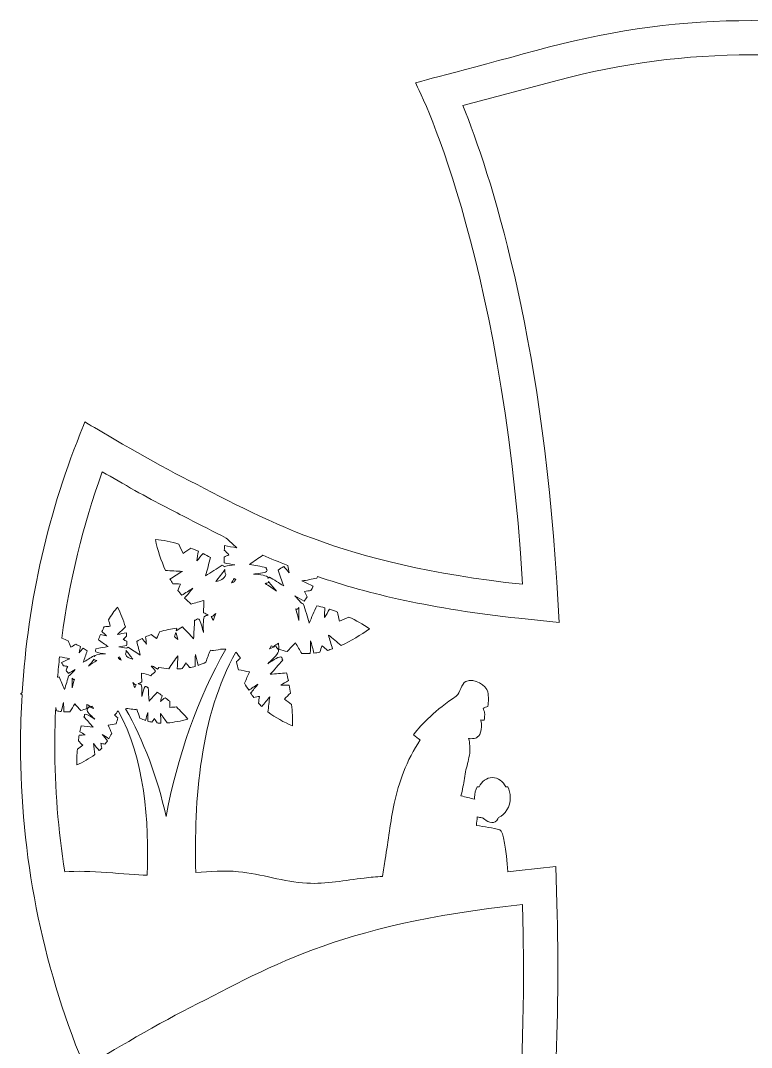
# Model space of a CAD drawing. Header units: millimetres. Extents: x -932 to 251, y -729 to -29.
# Drawn here: x -932.3 to -825.6, y -579.1 to -429.1 of the extents above; entities that cross this region are included whole.
import ezdxf

# ---------------------------------------------------------------- set-up
doc = ezdxf.new("R2010")
doc.units = ezdxf.units.MM
doc.header["$MEASUREMENT"] = 0
doc.layers.add('Layer 10', color=7, linetype='Continuous')

msp = doc.modelspace()

# ---------------------------------------------------------------- linework, layer by layer
at = {"layer": 'Layer 10', "lineweight": 0}
for points, knots in [([(-728.06, -488.3), (-728.06, -488.3), (-728.28, -487.75), (-728.28, -487.75), (-728.28, -487.75), (-728.79, -488.06), (-728.79, -488.06), (-728.88, -488.11), (-737.46, -493.25), (-742.42, -495.77), (-754.34, -501.84), (-765.17, -508.56), (-792.17, -511.47), (-789.2, -462.43), (-776.53, -438.22), (-776.53, -438.22), (-776.53, -438.22), (-785.69, -435.77), (-796.08, -433), (-805.74, -430.42), (-815.66, -429.13), (-825.58, -429.13), (-835.49, -429.13), (-845.4, -430.42), (-855.06, -432.99), (-865.47, -435.77), (-874.63, -438.22), (-874.63, -438.22), (-874.63, -438.22), (-861.96, -462.43), (-858.99, -511.47), (-885.99, -508.56), (-896.82, -501.84), (-908.75, -495.77), (-913.71, -493.25), (-922.28, -488.11), (-922.37, -488.06), (-922.37, -488.06), (-922.88, -487.75), (-922.88, -487.75), (-922.88, -487.75), (-923.1, -488.3), (-923.1, -488.3), (-928.23, -500.75), (-931.22, -513.84), (-932.05, -527.29), (-932.13, -527.34), (-932.21, -527.39), (-932.29, -527.45), (-932.21, -527.5), (-932.14, -527.55), (-932.06, -527.6), (-932.21, -530.04), (-932.29, -532.49), (-932.29, -534.96), (-932.29, -551.07), (-929.21, -566.73), (-923.14, -581.51), (-923.14, -581.51), (-922.92, -582.07), (-922.92, -582.07), (-922.92, -582.07), (-922.41, -581.75), (-922.41, -581.75), (-922.32, -581.7), (-914.15, -576.69), (-908.63, -573.88), (-896.59, -567.77), (-886.29, -561.09), (-858.99, -558.25), (-856.27, -650.45), (-894.15, -729.13), (-894.15, -729.13), (-894.15, -729.13), (-825.62, -729.13), (-825.62, -729.13), (-825.62, -729.13), (-825.55, -729.13), (-825.55, -729.13), (-825.55, -729.13), (-757.01, -729.13), (-757.01, -729.13), (-757.01, -729.13), (-794.9, -650.45), (-792.17, -558.25), (-764.88, -561.09), (-754.57, -567.77), (-742.53, -573.88), (-737.01, -576.69), (-728.84, -581.7), (-728.76, -581.75), (-728.76, -581.75), (-728.25, -582.07), (-728.25, -582.07), (-728.25, -582.07), (-728.02, -581.51), (-728.02, -581.51), (-721.95, -566.73), (-718.87, -551.07), (-718.87, -534.96), (-718.87, -518.81), (-721.96, -503.11), (-728.06, -488.3)], [0, 0, 0, 0, 1, 1, 1, 2, 2, 2, 3, 3, 3, 4, 4, 4, 5, 5, 5, 6, 6, 6, 7, 7, 7, 8, 8, 8, 9, 9, 9, 10, 10, 10, 11, 11, 11, 12, 12, 12, 13, 13, 13, 14, 14, 14, 15, 15, 15, 16, 16, 16, 17, 17, 17, 18, 18, 18, 19, 19, 19, 20, 20, 20, 21, 21, 21, 22, 22, 22, 23, 23, 23, 24, 24, 24, 25, 25, 25, 26, 26, 26, 27, 27, 27, 28, 28, 28, 29, 29, 29, 30, 30, 30, 31, 31, 31, 32, 32, 32, 33, 33, 33, 34, 34, 34, 34]), ([(-733.48, -555.71), (-734.63, -555.95), (-735.79, -556.13), (-736.93, -556.15), (-740.61, -556.2), (-744.12, -554.47), (-747.8, -554.38), (-750.39, -554.31), (-752.93, -555.07), (-755.48, -555.5), (-757.6, -555.87), (-759.74, -556.01), (-761.89, -555.95), (-761.88, -555.69), (-761.82, -554.89), (-761.58, -553.96), (-761.43, -553.38), (-760.94, -552.4), (-760.5, -551.53), (-760.01, -550.54), (-759.7, -549.92), (-759.68, -549.62), (-759.63, -549.06), (-760.1, -548.83), (-760.4, -548.77), (-760.62, -548.45), (-760.6, -546.66), (-760.46, -544.8), (-760.34, -545.15), (-760.16, -545.55), (-759.89, -545.96), (-759.21, -547), (-759.35, -547.8), (-759.35, -547.84), (-759.35, -547.84), (-759.01, -547.91), (-759.01, -547.91), (-758.72, -546.74), (-759.21, -545.93), (-759.23, -545.9), (-759.72, -545.11), (-760.09, -543.1), (-759.87, -541.61), (-759.6, -539.74), (-760.2, -538.22), (-761.52, -537.44), (-762.91, -536.62), (-763.47, -535.48), (-763.47, -535.48), (-763.47, -535.48), (-763.47, -535.48), (-763.47, -535.48), (-763.48, -535.45), (-763.74, -534.6), (-764.66, -533.59), (-765.44, -532.74), (-765.62, -532.02), (-765.65, -531.9), (-765.64, -531.77), (-765.64, -531.25), (-765.98, -530.49), (-766.26, -529.88), (-766.85, -529.61), (-767.25, -529.7), (-767.53, -529.76), (-767.7, -529.99), (-767.69, -530.28), (-767.68, -530.69), (-767.75, -530.82), (-767.9, -531.1), (-767.9, -531.1), (-767.9, -531.11), (-767.91, -531.12), (-767.96, -531.01), (-768, -530.89), (-768.05, -530.77), (-768.42, -529.83), (-768.11, -528.54), (-767.84, -527.4), (-767.68, -526.71), (-767.52, -526.05), (-767.51, -525.51), (-767.49, -525.35), (-767.49, -525.23), (-767.49, -525.14), (-767.49, -525.14), (-767.49, -525.07), (-767.49, -525.07), (-767.49, -525.07), (-767.5, -524.83), (-767.5, -524.83), (-767.5, -524.83), (-767.52, -524.83), (-767.52, -524.83), (-767.67, -524.21), (-768.29, -523.82), (-768.93, -523.96), (-768.93, -523.96), (-769.17, -524.03), (-769.17, -524.03), (-769.17, -524.03), (-769.4, -523.98), (-769.4, -523.98), (-769.48, -523.91), (-769.59, -523.77), (-769.67, -523.46), (-769.67, -523.46), (-769.64, -523.42), (-769.64, -523.42), (-769.64, -523.42), (-769.62, -523.12), (-769.62, -523.12), (-769.62, -523.12), (-769.67, -522.99), (-769.67, -522.99), (-769.65, -522.91), (-769.63, -522.83), (-769.63, -522.75), (-769.63, -522.75), (-769.34, -522.64), (-769.34, -522.64), (-769.34, -522.64), (-769.43, -522.38), (-769.43, -522.38), (-769.36, -522.26), (-769.36, -522.16), (-769.38, -522.1), (-769.4, -522.04), (-769.44, -521.97), (-769.53, -521.92), (-769.49, -521.76), (-769.48, -521.59), (-769.52, -521.44), (-769.62, -521.08), (-769.95, -520.82), (-770.28, -520.69), (-770.64, -520.56), (-771.01, -520.5), (-771.37, -520.68), (-771.64, -520.82), (-771.86, -521.11), (-771.91, -521.41), (-771.94, -521.59), (-771.91, -521.79), (-771.82, -521.94), (-771.81, -521.95), (-771.81, -521.95), (-771.81, -521.96), (-771.88, -522.02), (-771.91, -522.1), (-771.92, -522.16), (-771.94, -522.26), (-771.93, -522.36), (-771.89, -522.45), (-771.89, -522.45), (-771.92, -522.48), (-771.92, -522.48), (-771.92, -522.48), (-771.78, -522.85), (-771.78, -522.85), (-771.78, -522.85), (-771.72, -522.88), (-771.72, -522.88), (-771.7, -522.89), (-771.61, -522.92), (-771.47, -522.95), (-771.45, -523.02), (-771.43, -523.1), (-771.41, -523.18), (-771.37, -523.32), (-771.34, -523.45), (-771.31, -523.56), (-771.3, -523.62), (-771.29, -523.67), (-771.27, -523.72), (-771.27, -523.72), (-771.27, -523.84), (-771.27, -523.84), (-771.29, -523.96), (-771.33, -524.06), (-771.39, -524.15), (-771.39, -524.15), (-771.39, -524.15), (-771.39, -524.15), (-771.39, -524.15), (-771.43, -524.12), (-771.43, -524.12), (-771.43, -524.12), (-771.65, -524.26), (-771.65, -524.26), (-771.86, -524.39), (-772.05, -524.58), (-772.22, -524.83), (-772.41, -524.95), (-772.56, -525.11), (-772.67, -525.32), (-772.67, -525.32), (-772.68, -525.34), (-772.68, -525.34), (-773.12, -526.03), (-774.02, -526.78), (-774.02, -526.78), (-774.02, -526.78), (-774.02, -526.78), (-774.02, -526.78), (-774.02, -526.78), (-774.97, -527.36), (-774.97, -527.36), (-775.13, -527.31), (-775.44, -527.27), (-775.89, -527.46), (-775.89, -527.46), (-776, -527.44), (-776, -527.44), (-775.99, -527.25), (-776.06, -527.06), (-776.21, -526.92), (-776.34, -526.8), (-776.51, -526.74), (-776.68, -526.74), (-776.86, -526.75), (-777.03, -526.83), (-777.15, -526.96), (-777.19, -527.01), (-777.29, -527.12), (-777.42, -527.31), (-777.77, -527.03), (-777.89, -526.99), (-778, -527.11), (-778.04, -527.15), (-778.06, -527.19), (-778.05, -527.24), (-778.09, -527.23), (-778.11, -527.22), (-778.14, -527.2), (-778.55, -526.97), (-778.73, -526.86), (-778.84, -526.97), (-778.97, -526.92), (-779.04, -526.94), (-779.1, -527.03), (-779.14, -527.09), (-779.15, -527.14), (-779.12, -527.2), (-779.12, -527.21), (-779.13, -527.22), (-779.13, -527.23), (-779.14, -527.24), (-779.15, -527.25), (-779.15, -527.27), (-779.15, -527.27), (-779.05, -527.68), (-779.05, -527.68), (-778.97, -527.77), (-778.87, -527.86), (-778.75, -527.96), (-779.11, -528.22), (-779.51, -528.48), (-779.95, -528.71), (-780.87, -529.19), (-781.93, -529.56), (-783.09, -529.82), (-783.22, -529.59), (-783.35, -529.41), (-783.43, -529.32), (-783.17, -528.67), (-783.35, -528.21), (-783.36, -528.19), (-783.36, -528.19), (-783.4, -528.09), (-783.4, -528.09), (-783.4, -528.09), (-783.5, -528.08), (-783.5, -528.08), (-784.02, -528.02), (-784.48, -528.16), (-784.66, -528.22), (-785.08, -528.04), (-786.46, -527.46), (-787, -527.76), (-787.45, -528.02), (-787.79, -527.97), (-787.79, -527.97), (-789.14, -527.76), (-789.64, -527.82), (-789.83, -527.9), (-790.41, -527.84), (-790.83, -527.94), (-791.08, -528.2), (-791.24, -528.37), (-791.29, -528.56), (-791.3, -528.7), (-791.44, -528.71), (-791.63, -528.76), (-791.75, -528.87), (-791.84, -528.95), (-791.89, -529.06), (-791.89, -529.18), (-791.89, -529.28), (-791.86, -529.38), (-791.8, -529.46), (-791.85, -529.5), (-791.9, -529.53), (-791.94, -529.58), (-792.09, -529.74), (-792.08, -529.94), (-792.07, -529.98), (-792.02, -530.63), (-790.79, -530.72), (-790.35, -530.72), (-790.25, -530.89), (-789.99, -531.2), (-789.52, -531.22), (-789.52, -531.22), (-789.47, -531.23), (-789.47, -531.23), (-789.11, -531.25), (-789.11, -531.25), (-788.79, -531.62), (-788.79, -531.62), (-788.64, -531.78), (-788.64, -531.78), (-788.28, -532.2), (-787.9, -532.25), (-787.64, -532.18), (-787.61, -532.45), (-787.61, -533.03), (-787.86, -534.01), (-788.28, -535.55), (-788.15, -536.87), (-788.15, -536.93), (-787.78, -540.54), (-785.06, -541.2), (-783.91, -541.31), (-783.21, -541.39), (-782.74, -541.09), (-782.55, -540.93), (-782.12, -541.12), (-781.7, -541.09), (-781.47, -541.05), (-781.14, -541.84), (-780.13, -542.48), (-779.82, -542.66), (-779.8, -542.96), (-779.71, -543.85), (-779.22, -544.36), (-778.76, -544.83), (-778.91, -545.42), (-778.92, -545.45), (-778.94, -545.56), (-779.51, -548.2), (-779.08, -549.33), (-778.72, -550.28), (-779.18, -552.36), (-779.26, -552.74), (-779.35, -552.8), (-779.43, -552.88), (-779.5, -552.95), (-780.28, -552.98), (-781.06, -553.04), (-781.84, -553.1), (-784.72, -553.3), (-787.62, -553.47), (-790.5, -553.4), (-790.88, -553.35), (-791.27, -553.31), (-791.65, -553.27), (-791.65, -553.27), (-797.01, -552.71), (-797.01, -552.71), (-797.01, -552.71), (-797.17, -558.1), (-797.17, -558.1), (-797.59, -572.27), (-797.07, -586.9), (-795.64, -601.81), (-795.64, -601.81), (-798.55, -601.81), (-798.55, -601.81), (-798.55, -601.81), (-798.55, -597.44), (-798.55, -597.44), (-798.55, -597.44), (-802.27, -597.44), (-802.27, -597.44), (-802.27, -597.44), (-802.27, -601.81), (-802.27, -601.81), (-802.27, -601.81), (-805.43, -601.81), (-805.43, -601.81), (-805.43, -601.81), (-805.43, -597.44), (-805.43, -597.44), (-805.43, -597.44), (-809.15, -597.44), (-809.15, -597.44), (-809.15, -597.44), (-809.15, -601.81), (-809.15, -601.81), (-809.15, -601.81), (-812.31, -601.81), (-812.31, -601.81), (-812.31, -601.81), (-812.31, -597.44), (-812.31, -597.44), (-812.31, -597.44), (-816.03, -597.44), (-816.03, -597.44), (-816.03, -597.44), (-816.03, -609.64), (-816.03, -609.64), (-816.03, -609.64), (-818.54, -609.64), (-818.54, -609.64), (-819.57, -600.66), (-825.63, -593.75), (-832.96, -593.75), (-840.28, -593.75), (-846.34, -600.66), (-847.37, -609.64), (-847.37, -609.64), (-849.61, -609.64), (-849.61, -609.64), (-849.61, -609.64), (-849.61, -605.74), (-849.61, -605.74), (-849.61, -605.74), (-853.55, -605.74), (-853.55, -605.74), (-853.55, -605.74), (-853.55, -610.38), (-853.55, -610.38), (-853.55, -610.38), (-856.44, -610.38), (-856.44, -610.38), (-854.32, -592.5), (-853.49, -574.97), (-853.99, -558.1), (-853.99, -558.1), (-854.15, -552.71), (-854.15, -552.71), (-854.15, -552.71), (-859.51, -553.27), (-859.51, -553.27), (-860.06, -553.33), (-860.6, -553.39), (-861.14, -553.45), (-861.41, -550.3), (-861.81, -547.48), (-862.3, -547.34), (-863.32, -547.04), (-864.62, -546.91), (-865.73, -546.7), (-865.69, -546.28), (-865.66, -545.87), (-865.62, -545.45), (-865.37, -545.5), (-865.15, -545.54), (-864.96, -545.58), (-864.81, -545.6), (-864.67, -545.68), (-864.54, -545.79), (-864.25, -546.04), (-863.87, -546.21), (-863.5, -546.26), (-863.14, -546.31), (-862.79, -546.11), (-862.61, -545.75), (-862.57, -545.68), (-862.54, -545.61), (-862.5, -545.55), (-861.5, -545.11), (-860.79, -543.97), (-860.79, -542.62), (-860.79, -542.05), (-860.92, -541.51), (-861.15, -541.04), (-861.15, -541.04), (-861.45, -541.04), (-861.45, -541.04), (-861.84, -540.25), (-862.56, -539.71), (-863.4, -539.71), (-864.23, -539.71), (-864.95, -540.25), (-865.34, -541.04), (-865.34, -541.04), (-865.64, -541.04), (-865.64, -541.04), (-865.87, -541.51), (-866.01, -542.05), (-866.01, -542.62), (-866.01, -542.71), (-866, -542.79), (-865.99, -542.87), (-866.66, -542.71), (-867.31, -542.54), (-867.99, -542.38), (-867.88, -541.95), (-867.79, -541.51), (-867.7, -541.08), (-867.53, -540.25), (-867.46, -539.4), (-867.26, -538.58), (-867.06, -537.76), (-866.82, -536.97), (-866.72, -536.13), (-866.64, -535.42), (-866.69, -534.68), (-866.87, -533.99), (-866.71, -534.03), (-866.46, -534.04), (-866.04, -533.98), (-865.67, -533.93), (-865.05, -533.63), (-864.99, -532.25), (-864.95, -531.55), (-865.15, -531.46), (-865.07, -531.29), (-864.94, -531.34), (-864.75, -531.29), (-864.62, -531.34), (-864.57, -530.94), (-864.46, -530.66), (-864.54, -530.18), (-864.51, -530.15), (-864.76, -529.66), (-864.73, -529.63), (-864.57, -529.46), (-864.25, -529.4), (-864.05, -529.31), (-863.99, -528.57), (-863.91, -527.92), (-864.08, -527.2), (-864.3, -526.21), (-866.01, -525.12), (-867.26, -525.66), (-867.98, -525.97), (-868.02, -527.34), (-868.69, -527.8), (-871.68, -529.87), (-873.65, -531.76), (-874.91, -533.44), (-874.6, -533.72), (-874.27, -533.97), (-873.95, -534.21), (-874.92, -535.66), (-875.73, -537.24), (-876.37, -538.92), (-876.95, -540.38), (-877.38, -541.93), (-877.72, -543.49), (-878.3, -546.17), (-878.62, -548.92), (-879.04, -551.64), (-879.17, -552.48), (-879.32, -553.31), (-879.47, -554.13), (-880.35, -554.19), (-881.22, -554.27), (-882.1, -554.38), (-884.89, -554.72), (-887.68, -555.28), (-890.48, -555.13), (-893.86, -554.96), (-897.12, -553.77), (-900.49, -553.45), (-902.56, -553.26), (-904.63, -553.4), (-906.7, -553.59), (-907, -543.08), (-906.07, -530.54), (-900.86, -521.4), (-900.63, -521.51), (-900.39, -522.12), (-900.16, -522.24), (-900.36, -522.42), (-900.57, -522.6), (-900.78, -522.77), (-900.7, -523.18), (-900.59, -523.58), (-900.45, -523.97), (-899.93, -524.06), (-899.4, -524.16), (-898.88, -524.28), (-899.12, -524.82), (-899.34, -525.37), (-899.57, -525.93), (-899.38, -526.27), (-899.19, -526.62), (-898.97, -526.95), (-898.53, -526.65), (-898.08, -526.36), (-897.63, -526.07), (-897.99, -526.5), (-898.35, -526.93), (-898.7, -527.37), (-898.54, -527.6), (-898.38, -527.81), (-898.22, -528.03), (-897.95, -527.96), (-897.68, -527.9), (-897.41, -527.84), (-897.46, -528.17), (-897.51, -528.5), (-897.56, -528.83), (-897.4, -529), (-897.24, -529.16), (-897.07, -529.33), (-896.69, -528.84), (-896.29, -528.37), (-895.89, -527.89), (-896, -528.63), (-896.09, -529.37), (-896.18, -530.12), (-895.07, -530.96), (-893.85, -531.6), (-892.58, -532.16), (-892.53, -531.11), (-892.61, -530.07), (-892.71, -529.03), (-893.06, -528.77), (-893.41, -528.51), (-893.76, -528.25), (-893.48, -527.96), (-893.19, -527.66), (-892.9, -527.37), (-892.95, -526.99), (-893, -526.61), (-893.06, -526.23), (-893.46, -526.22), (-893.87, -526.2), (-894.27, -526.19), (-893.91, -525.97), (-893.55, -525.75), (-893.19, -525.54), (-893.27, -525.16), (-893.35, -524.78), (-893.45, -524.41), (-894.24, -524.48), (-895.04, -524.55), (-895.83, -524.62), (-895.22, -523.94), (-894.64, -523.26), (-894.02, -522.56), (-894.25, -522.46), (-893.94, -522.1), (-894.31, -522.07), (-894.68, -522.04), (-895.8, -522.82), (-896.21, -523.07), (-895.82, -522.68), (-894.74, -521.79), (-894.64, -521.31), (-894.54, -520.84), (-894.96, -520.88), (-894.97, -520.51), (-895.3, -520.67), (-895.61, -520.78), (-895.93, -520.92), (-895.85, -520.76), (-895.77, -520.61), (-895.68, -520.45), (-895.6, -520.49), (-895.52, -520.54), (-895.43, -520.57), (-895.16, -520.42), (-894.89, -520.25), (-894.62, -520.09), (-894.6, -520.37), (-894.59, -520.65), (-894.57, -520.93), (-894.17, -521.07), (-893.77, -521.2), (-893.36, -521.31), (-892.96, -520.88), (-892.56, -520.44), (-892.16, -520), (-891.85, -520.53), (-891.54, -521.06), (-891.23, -521.59), (-890.81, -521.61), (-890.4, -521.6), (-889.99, -521.57), (-889.97, -520.95), (-889.96, -520.33), (-889.94, -519.71), (-889.78, -520.31), (-889.62, -520.92), (-889.46, -521.52), (-889.17, -521.49), (-888.88, -521.44), (-888.59, -521.39), (-888.49, -521.07), (-888.38, -520.76), (-888.28, -520.44), (-888.02, -520.67), (-887.75, -520.9), (-887.49, -521.13), (-887.24, -521.06), (-886.99, -520.98), (-886.74, -520.9), (-886.94, -520.23), (-887.14, -519.55), (-887.34, -518.88), (-886.72, -519.39), (-886.1, -519.9), (-885.48, -520.41), (-884.01, -519.73), (-882.66, -518.91), (-881.33, -517.96), (-882.29, -517.29), (-883.33, -516.76), (-884.37, -516.25), (-884.83, -516.45), (-885.28, -516.65), (-885.74, -516.86), (-885.83, -516.41), (-885.94, -515.97), (-886.03, -515.52), (-886.41, -515.38), (-886.79, -515.24), (-887.17, -515.11), (-887.42, -515.51), (-887.67, -515.92), (-887.92, -516.33), (-887.9, -515.85), (-887.88, -515.37), (-887.88, -514.9), (-888.26, -514.79), (-888.65, -514.7), (-889.04, -514.61), (-889.41, -515.46), (-889.79, -516.3), (-890.16, -517.14), (-890.41, -516.19), (-890.69, -515.25), (-891.01, -514.32), (-891.07, -514.31), (-891.13, -514.31), (-891.19, -514.3), (-891.53, -513.92), (-891.89, -513.54), (-892.24, -513.16), (-891.79, -513.42), (-891.34, -513.67), (-890.88, -513.93), (-890.72, -513.72), (-890.57, -513.5), (-890.42, -513.28), (-890.55, -513.02), (-890.68, -512.77), (-890.81, -512.51), (-890.5, -512.47), (-890.2, -512.43), (-889.89, -512.39), (-889.78, -512.18), (-889.67, -511.96), (-889.56, -511.75), (-890.11, -511.49), (-890.66, -511.25), (-891.21, -510.98), (-890.48, -510.88), (-889.76, -510.72), (-889.03, -510.58), (-889, -510.5), (-888.97, -510.42), (-888.94, -510.33), (-881.47, -512.89), (-872.22, -515.07), (-859.53, -516.44), (-859.53, -516.44), (-853.64, -517.07), (-853.64, -517.07), (-853.64, -517.07), (-854, -511.17), (-854, -511.17), (-856.22, -474.53), (-863.72, -451.48), (-867.7, -441.54), (-867.7, -441.54), (-853.77, -437.83), (-853.77, -437.83), (-844.58, -435.37), (-835.09, -434.13), (-825.58, -434.13), (-816.06, -434.13), (-806.57, -435.37), (-797.37, -437.83), (-797.37, -437.83), (-783.47, -441.54), (-783.47, -441.54), (-787.44, -451.48), (-794.94, -474.53), (-797.16, -511.17), (-797.16, -511.17), (-797.52, -517.07), (-797.52, -517.07), (-797.52, -517.07), (-791.64, -516.44), (-791.64, -516.44), (-773.3, -514.46), (-762.16, -510.8), (-753.17, -506.74), (-752.93, -507.64), (-752.65, -508.54), (-752.29, -509.42), (-751.52, -509.57), (-750.75, -509.74), (-749.98, -509.85), (-750.56, -510.13), (-751.15, -510.39), (-751.74, -510.66), (-751.62, -510.89), (-751.5, -511.12), (-751.38, -511.35), (-751.05, -511.39), (-750.73, -511.44), (-750.4, -511.48), (-750.54, -511.75), (-750.68, -512.02), (-750.81, -512.3), (-750.66, -512.53), (-750.49, -512.76), (-750.33, -512.99), (-749.84, -512.72), (-749.36, -512.44), (-748.88, -512.16), (-749.25, -512.57), (-749.63, -512.98), (-750, -513.39), (-750.07, -513.39), (-750.13, -513.4), (-750.19, -513.4), (-750.53, -514.39), (-750.83, -515.4), (-751.1, -516.41), (-751.49, -515.51), (-751.89, -514.62), (-752.28, -513.72), (-752.7, -513.81), (-753.12, -513.9), (-753.53, -514.02), (-753.52, -514.53), (-753.5, -515.03), (-753.49, -515.54), (-753.75, -515.11), (-754.01, -514.68), (-754.28, -514.25), (-754.69, -514.38), (-755.09, -514.53), (-755.49, -514.69), (-755.6, -515.16), (-755.7, -515.63), (-755.8, -516.11), (-756.29, -515.89), (-756.78, -515.67), (-757.26, -515.46), (-758.37, -516.01), (-759.48, -516.57), (-760.5, -517.28), (-759.09, -518.3), (-757.64, -519.17), (-756.08, -519.89), (-755.42, -519.35), (-754.76, -518.81), (-754.1, -518.26), (-754.31, -518.98), (-754.53, -519.7), (-754.74, -520.41), (-754.48, -520.5), (-754.21, -520.58), (-753.94, -520.66), (-753.66, -520.42), (-753.38, -520.17), (-753.1, -519.93), (-752.99, -520.26), (-752.88, -520.6), (-752.76, -520.94), (-752.46, -520.99), (-752.15, -521.04), (-751.84, -521.08), (-751.67, -520.43), (-751.5, -519.79), (-751.33, -519.15), (-751.31, -519.81), (-751.29, -520.47), (-751.28, -521.13), (-750.84, -521.16), (-750.4, -521.17), (-749.96, -521.16), (-749.62, -520.59), (-749.29, -520.02), (-748.96, -519.45), (-748.54, -519.92), (-748.11, -520.39), (-747.68, -520.85), (-747.24, -520.74), (-746.82, -520.6), (-746.39, -520.45), (-746.38, -520.15), (-746.36, -519.85), (-746.35, -519.55), (-746.06, -519.72), (-745.77, -519.9), (-745.48, -520.07), (-745.39, -520.03), (-745.3, -519.98), (-745.21, -519.93), (-745.12, -520.1), (-745.03, -520.27), (-744.94, -520.44), (-745.29, -520.29), (-745.61, -520.17), (-745.97, -520), (-745.98, -520.4), (-746.42, -520.35), (-746.32, -520.85), (-746.21, -521.36), (-745.07, -522.31), (-744.65, -522.73), (-745.08, -522.46), (-746.28, -521.63), (-746.67, -521.66), (-747.07, -521.7), (-746.73, -522.08), (-746.98, -522.18), (-746.32, -522.93), (-745.7, -523.65), (-745.05, -524.38), (-745.9, -524.3), (-746.74, -524.23), (-747.59, -524.15), (-747.69, -524.55), (-747.78, -524.95), (-747.86, -525.36), (-747.48, -525.59), (-747.1, -525.82), (-746.72, -526.05), (-747.14, -526.06), (-747.57, -526.08), (-748, -526.1), (-748.07, -526.5), (-748.12, -526.9), (-748.18, -527.31), (-747.87, -527.62), (-747.56, -527.94), (-747.25, -528.25), (-747.63, -528.52), (-748.01, -528.8), (-748.38, -529.07), (-748.48, -530.18), (-748.57, -531.29), (-748.52, -532.41), (-747.17, -531.81), (-745.86, -531.13), (-744.68, -530.24), (-744.77, -529.44), (-744.87, -528.65), (-744.98, -527.86), (-744.56, -528.37), (-744.14, -528.88), (-743.73, -529.39), (-743.55, -529.22), (-743.38, -529.04), (-743.21, -528.86), (-743.26, -528.51), (-743.31, -528.16), (-743.36, -527.81), (-743.08, -527.87), (-742.79, -527.94), (-742.5, -528.01), (-742.33, -527.78), (-742.16, -527.55), (-742, -527.31), (-742.37, -526.84), (-742.75, -526.38), (-743.14, -525.92), (-742.66, -526.23), (-742.18, -526.54), (-741.7, -526.86), (-741.48, -526.51), (-741.27, -526.14), (-741.07, -525.77), (-741.31, -525.18), (-741.55, -524.6), (-741.8, -524.01), (-741.24, -523.89), (-740.69, -523.78), (-740.13, -523.69), (-739.98, -523.27), (-739.86, -522.84), (-739.78, -522.41), (-740, -522.22), (-740.22, -522.03), (-740.44, -521.85), (-740.2, -521.72), (-739.94, -521.07), (-739.7, -520.94), (-734.06, -530.83), (-733.12, -544.42), (-733.48, -555.71)], [0, 0, 0, 0, 1, 1, 1, 2, 2, 2, 3, 3, 3, 4, 4, 4, 5, 5, 5, 6, 6, 6, 7, 7, 7, 8, 8, 8, 9, 9, 9, 10, 10, 10, 11, 11, 11, 12, 12, 12, 13, 13, 13, 14, 14, 14, 15, 15, 15, 16, 16, 16, 17, 17, 17, 18, 18, 18, 19, 19, 19, 20, 20, 20, 21, 21, 21, 22, 22, 22, 23, 23, 23, 24, 24, 24, 25, 25, 25, 26, 26, 26, 27, 27, 27, 28, 28, 28, 29, 29, 29, 30, 30, 30, 31, 31, 31, 32, 32, 32, 33, 33, 33, 34, 34, 34, 35, 35, 35, 36, 36, 36, 37, 37, 37, 38, 38, 38, 39, 39, 39, 40, 40, 40, 41, 41, 41, 42, 42, 42, 43, 43, 43, 44, 44, 44, 45, 45, 45, 46, 46, 46, 47, 47, 47, 48, 48, 48, 49, 49, 49, 50, 50, 50, 51, 51, 51, 52, 52, 52, 53, 53, 53, 54, 54, 54, 55, 55, 55, 56, 56, 56, 57, 57, 57, 58, 58, 58, 59, 59, 59, 60, 60, 60, 61, 61, 61, 62, 62, 62, 63, 63, 63, 64, 64, 64, 65, 65, 65, 66, 66, 66, 67, 67, 67, 68, 68, 68, 69, 69, 69, 70, 70, 70, 71, 71, 71, 72, 72, 72, 73, 73, 73, 74, 74, 74, 75, 75, 75, 76, 76, 76, 77, 77, 77, 78, 78, 78, 79, 79, 79, 80, 80, 80, 81, 81, 81, 82, 82, 82, 83, 83, 83, 84, 84, 84, 85, 85, 85, 86, 86, 86, 87, 87, 87, 88, 88, 88, 89, 89, 89, 90, 90, 90, 91, 91, 91, 92, 92, 92, 93, 93, 93, 94, 94, 94, 95, 95, 95, 96, 96, 96, 97, 97, 97, 98, 98, 98, 99, 99, 99, 100, 100, 100, 101, 101, 101, 102, 102, 102, 103, 103, 103, 104, 104, 104, 105, 105, 105, 106, 106, 106, 107, 107, 107, 108, 108, 108, 109, 109, 109, 110, 110, 110, 111, 111, 111, 112, 112, 112, 113, 113, 113, 114, 114, 114, 115, 115, 115, 116, 116, 116, 117, 117, 117, 118, 118, 118, 119, 119, 119, 120, 120, 120, 121, 121, 121, 122, 122, 122, 123, 123, 123, 124, 124, 124, 125, 125, 125, 126, 126, 126, 127, 127, 127, 128, 128, 128, 129, 129, 129, 130, 130, 130, 131, 131, 131, 132, 132, 132, 133, 133, 133, 134, 134, 134, 135, 135, 135, 136, 136, 136, 137, 137, 137, 138, 138, 138, 139, 139, 139, 140, 140, 140, 141, 141, 141, 142, 142, 142, 143, 143, 143, 144, 144, 144, 145, 145, 145, 146, 146, 146, 147, 147, 147, 148, 148, 148, 149, 149, 149, 150, 150, 150, 151, 151, 151, 152, 152, 152, 153, 153, 153, 154, 154, 154, 155, 155, 155, 156, 156, 156, 157, 157, 157, 158, 158, 158, 159, 159, 159, 160, 160, 160, 161, 161, 161, 162, 162, 162, 163, 163, 163, 164, 164, 164, 165, 165, 165, 166, 166, 166, 167, 167, 167, 168, 168, 168, 169, 169, 169, 170, 170, 170, 171, 171, 171, 172, 172, 172, 173, 173, 173, 174, 174, 174, 175, 175, 175, 176, 176, 176, 177, 177, 177, 178, 178, 178, 179, 179, 179, 180, 180, 180, 181, 181, 181, 182, 182, 182, 183, 183, 183, 184, 184, 184, 185, 185, 185, 186, 186, 186, 187, 187, 187, 188, 188, 188, 189, 189, 189, 190, 190, 190, 191, 191, 191, 192, 192, 192, 193, 193, 193, 194, 194, 194, 195, 195, 195, 196, 196, 196, 197, 197, 197, 198, 198, 198, 199, 199, 199, 200, 200, 200, 201, 201, 201, 202, 202, 202, 203, 203, 203, 204, 204, 204, 205, 205, 205, 206, 206, 206, 207, 207, 207, 208, 208, 208, 209, 209, 209, 210, 210, 210, 211, 211, 211, 212, 212, 212, 213, 213, 213, 214, 214, 214, 215, 215, 215, 216, 216, 216, 217, 217, 217, 218, 218, 218, 219, 219, 219, 220, 220, 220, 221, 221, 221, 222, 222, 222, 223, 223, 223, 224, 224, 224, 225, 225, 225, 226, 226, 226, 227, 227, 227, 228, 228, 228, 229, 229, 229, 230, 230, 230, 231, 231, 231, 232, 232, 232, 233, 233, 233, 234, 234, 234, 235, 235, 235, 236, 236, 236, 237, 237, 237, 238, 238, 238, 239, 239, 239, 240, 240, 240, 241, 241, 241, 242, 242, 242, 243, 243, 243, 244, 244, 244, 245, 245, 245, 246, 246, 246, 247, 247, 247, 248, 248, 248, 249, 249, 249, 250, 250, 250, 251, 251, 251, 252, 252, 252, 253, 253, 253, 254, 254, 254, 255, 255, 255, 256, 256, 256, 257, 257, 257, 258, 258, 258, 259, 259, 259, 260, 260, 260, 261, 261, 261, 262, 262, 262, 263, 263, 263, 264, 264, 264, 265, 265, 265, 266, 266, 266, 267, 267, 267, 268, 268, 268, 269, 269, 269, 270, 270, 270, 271, 271, 271, 272, 272, 272, 273, 273, 273, 274, 274, 274, 275, 275, 275, 276, 276, 276, 277, 277, 277, 278, 278, 278, 279, 279, 279, 280, 280, 280, 281, 281, 281, 282, 282, 282, 283, 283, 283, 284, 284, 284, 285, 285, 285, 286, 286, 286, 287, 287, 287, 288, 288, 288, 289, 289, 289, 290, 290, 290, 291, 291, 291, 292, 292, 292, 293, 293, 293, 294, 294, 294, 295, 295, 295, 296, 296, 296, 297, 297, 297, 298, 298, 298, 299, 299, 299, 300, 300, 300, 301, 301, 301, 302, 302, 302, 303, 303, 303, 304, 304, 304, 305, 305, 305, 306, 306, 306, 307, 307, 307, 308, 308, 308, 309, 309, 309, 310, 310, 310, 311, 311, 311, 312, 312, 312, 313, 313, 313, 314, 314, 314, 315, 315, 315, 316, 316, 316, 317, 317, 317, 318, 318, 318, 319, 319, 319, 320, 320, 320, 321, 321, 321, 322, 322, 322, 323, 323, 323, 324, 324, 324, 325, 325, 325, 326, 326, 326, 327, 327, 327, 328, 328, 328, 329, 329, 329, 330, 330, 330, 331, 331, 331, 332, 332, 332, 333, 333, 333, 334, 334, 334, 334]), ([(-920.35, -495.05), (-917.44, -496.74), (-913.74, -498.84), (-911.01, -500.23), (-909.95, -500.77), (-908.87, -501.33), (-907.82, -501.88), (-905.99, -502.82), (-904.16, -503.77), (-902.25, -504.72), (-901.75, -505.2), (-901.23, -505.67), (-900.73, -506.15), (-901.32, -506.04), (-901.91, -505.93), (-902.51, -505.82), (-902.52, -506.04), (-902.53, -506.26), (-902.54, -506.48), (-902.32, -506.71), (-902.1, -506.94), (-901.86, -507.15), (-902.1, -507.28), (-902.34, -507.4), (-902.57, -507.52), (-902.58, -507.8), (-902.57, -508.08), (-902.56, -508.35), (-902.03, -508.44), (-901.51, -508.54), (-900.99, -508.63), (-901.5, -508.7), (-902, -508.78), (-902.51, -508.86), (-902.52, -508.86), (-902.49, -508.92), (-902.51, -508.91), (-902.61, -508.84), (-902.73, -508.74), (-902.83, -508.66), (-903.65, -509.19), (-904.46, -509.73), (-905.28, -510.26), (-905.04, -509.35), (-904.8, -508.45), (-904.57, -507.54), (-904.92, -507.34), (-905.28, -507.15), (-905.64, -506.96), (-905.94, -507.33), (-906.24, -507.7), (-906.54, -508.06), (-906.47, -507.59), (-906.4, -507.12), (-906.33, -506.64), (-906.7, -506.48), (-907.07, -506.32), (-907.45, -506.18), (-907.82, -506.44), (-908.19, -506.71), (-908.56, -506.98), (-908.76, -506.52), (-908.97, -506.06), (-909.17, -505.6), (-910.3, -505.29), (-911.44, -505.02), (-912.61, -504.91), (-912.25, -506.49), (-911.79, -508), (-911.12, -509.45), (-910.3, -509.5), (-909.48, -509.54), (-908.66, -509.58), (-909.27, -509.95), (-909.87, -510.32), (-910.47, -510.7), (-910.33, -510.93), (-910.19, -511.17), (-910.04, -511.39), (-909.68, -511.41), (-909.32, -511.42), (-908.95, -511.43), (-909.08, -511.74), (-909.2, -512.05), (-909.33, -512.37), (-909.13, -512.61), (-908.93, -512.84), (-908.73, -513.07), (-908.2, -512.73), (-907.67, -512.39), (-907.14, -512.04), (-907.54, -512.52), (-907.94, -513), (-908.33, -513.49), (-908.03, -513.79), (-907.71, -514.08), (-907.38, -514.37), (-906.77, -514.18), (-906.16, -514.01), (-905.54, -513.84), (-905.53, -514.43), (-905.57, -515.02), (-905.58, -515.62), (-905.35, -515.73), (-905.12, -515.87), (-904.88, -515.96), (-905.1, -516.19), (-905.23, -515.85), (-905.46, -516.23), (-905.68, -516.62), (-905.6, -517.98), (-905.6, -518.52), (-905.7, -518.07), (-905.97, -516.77), (-906.28, -516.56), (-906.58, -516.36), (-906.63, -516.8), (-906.88, -516.73), (-906.92, -517.65), (-906.97, -518.52), (-907.03, -519.43), (-907.57, -518.84), (-908.11, -518.27), (-908.66, -517.69), (-908.97, -517.88), (-909.26, -518.08), (-909.55, -518.28), (-909.52, -518.15), (-909.49, -518.02), (-909.46, -517.89), (-910.31, -517.97), (-911.14, -518.16), (-911.97, -518.39), (-912.12, -518.73), (-912.27, -519.07), (-912.42, -519.4), (-912.69, -519.21), (-912.95, -519.01), (-913.22, -518.82), (-913.5, -518.93), (-913.77, -519.04), (-914.05, -519.16), (-913.99, -519.51), (-913.94, -519.85), (-913.89, -520.2), (-914.11, -519.93), (-914.33, -519.66), (-914.54, -519.39), (-914.81, -519.53), (-915.07, -519.67), (-915.33, -519.81), (-915.16, -520.48), (-914.98, -521.14), (-914.81, -521.81), (-915.4, -521.42), (-916, -521.03), (-916.59, -520.64), (-916.67, -520.69), (-916.76, -520.77), (-916.83, -520.82), (-916.84, -520.82), (-916.82, -520.78), (-916.83, -520.78), (-917.2, -520.72), (-917.57, -520.67), (-917.94, -520.61), (-917.56, -520.55), (-917.18, -520.48), (-916.8, -520.41), (-916.78, -520.21), (-916.78, -520.01), (-916.79, -519.8), (-916.96, -519.71), (-917.13, -519.63), (-917.3, -519.53), (-917.13, -519.38), (-916.97, -519.21), (-916.81, -519.04), (-916.82, -518.88), (-916.82, -518.72), (-916.83, -518.56), (-917.27, -518.64), (-917.7, -518.72), (-918.13, -518.8), (-917.75, -518.43), (-917.36, -518.08), (-916.98, -517.7), (-917.26, -516.69), (-917.65, -515.74), (-918.12, -514.8), (-918.61, -515.37), (-919.04, -516), (-919.46, -516.64), (-919.37, -516.96), (-919.28, -517.27), (-919.2, -517.6), (-919.49, -517.62), (-919.78, -517.64), (-920.06, -517.67), (-920.19, -517.9), (-920.31, -518.14), (-920.43, -518.38), (-920.2, -518.58), (-919.98, -518.78), (-919.75, -518.98), (-920.04, -518.93), (-920.34, -518.89), (-920.63, -518.83), (-920.73, -519.08), (-920.83, -519.33), (-920.92, -519.58), (-920.45, -519.91), (-919.98, -520.24), (-919.5, -520.57), (-920.1, -520.66), (-920.68, -520.78), (-921.29, -520.9), (-921.19, -521.07), (-921.49, -521.14), (-921.31, -521.32), (-921.12, -521.5), (-920.22, -521.55), (-919.91, -521.61), (-920.26, -521.59), (-921.21, -521.76), (-921.4, -521.88), (-921.6, -522.01), (-921.41, -522.01), (-921.46, -522.03), (-921.56, -522.06), (-921.54, -521.92), (-921.61, -521.92), (-922.12, -522.23), (-922.63, -522.55), (-923.14, -522.87), (-922.94, -522.31), (-922.73, -521.74), (-922.54, -521.17), (-922.74, -521.04), (-922.94, -520.91), (-923.14, -520.79), (-923.34, -521.02), (-923.53, -521.24), (-923.73, -521.47), (-923.66, -521.17), (-923.6, -520.87), (-923.54, -520.57), (-923.77, -520.45), (-924, -520.33), (-924.23, -520.21), (-924.47, -520.36), (-924.7, -520.52), (-924.94, -520.66), (-925.07, -520.35), (-925.2, -520.03), (-925.33, -519.72), (-925.64, -519.59), (-925.95, -519.47), (-926.27, -519.36), (-925.17, -511.06), (-923.2, -502.93), (-920.35, -495.05)], [0, 0, 0, 0, 1, 1, 1, 2, 2, 2, 3, 3, 3, 4, 4, 4, 5, 5, 5, 6, 6, 6, 7, 7, 7, 8, 8, 8, 9, 9, 9, 10, 10, 10, 11, 11, 11, 12, 12, 12, 13, 13, 13, 14, 14, 14, 15, 15, 15, 16, 16, 16, 17, 17, 17, 18, 18, 18, 19, 19, 19, 20, 20, 20, 21, 21, 21, 22, 22, 22, 23, 23, 23, 24, 24, 24, 25, 25, 25, 26, 26, 26, 27, 27, 27, 28, 28, 28, 29, 29, 29, 30, 30, 30, 31, 31, 31, 32, 32, 32, 33, 33, 33, 34, 34, 34, 35, 35, 35, 36, 36, 36, 37, 37, 37, 38, 38, 38, 39, 39, 39, 40, 40, 40, 41, 41, 41, 42, 42, 42, 43, 43, 43, 44, 44, 44, 45, 45, 45, 46, 46, 46, 47, 47, 47, 48, 48, 48, 49, 49, 49, 50, 50, 50, 51, 51, 51, 52, 52, 52, 53, 53, 53, 54, 54, 54, 55, 55, 55, 56, 56, 56, 57, 57, 57, 58, 58, 58, 59, 59, 59, 60, 60, 60, 61, 61, 61, 62, 62, 62, 63, 63, 63, 64, 64, 64, 65, 65, 65, 66, 66, 66, 67, 67, 67, 68, 68, 68, 69, 69, 69, 70, 70, 70, 71, 71, 71, 72, 72, 72, 73, 73, 73, 74, 74, 74, 75, 75, 75, 76, 76, 76, 77, 77, 77, 78, 78, 78, 79, 79, 79, 80, 80, 80, 81, 81, 81, 82, 82, 82, 83, 83, 83, 84, 84, 84, 85, 85, 85, 86, 86, 86, 87, 87, 87, 87]), ([(-896.91, -507.22), (-895.75, -507.73), (-894.54, -508.23), (-893.29, -508.73), (-893.21, -509.09), (-893.14, -509.44), (-893.07, -509.8), (-893.33, -509.48), (-893.59, -509.18), (-893.86, -508.87), (-894.14, -509.04), (-894.42, -509.21), (-894.69, -509.39), (-894.43, -510.17), (-894.15, -510.94), (-893.87, -511.71), (-894.56, -511.28), (-895.27, -510.83), (-895.96, -510.41), (-896.06, -510.41), (-896.04, -510.61), (-896.16, -510.57), (-896.24, -510.54), (-895.98, -510.53), (-896.25, -510.36), (-896.52, -510.19), (-897.82, -509.96), (-898.29, -509.99), (-897.86, -509.91), (-896.64, -509.85), (-896.38, -509.59), (-896.12, -509.34), (-896.53, -509.25), (-896.41, -509.02), (-897.24, -508.86), (-898.03, -508.7), (-898.85, -508.57), (-898.2, -508.12), (-897.56, -507.67), (-896.91, -507.22), (-896.91, -507.22), (-896.91, -507.22), (-896.91, -507.22)], [0, 0, 0, 0, 1, 1, 1, 2, 2, 2, 3, 3, 3, 4, 4, 4, 5, 5, 5, 6, 6, 6, 7, 7, 7, 8, 8, 8, 9, 9, 9, 10, 10, 10, 11, 11, 11, 12, 12, 12, 13, 13, 13, 14, 14, 14, 14]), ([(-902.33, -510.03), (-902.49, -510.72), (-903.17, -510.94), (-903.78, -511.08), (-903.32, -510.5), (-902.87, -509.92), (-902.46, -509.3), (-902.44, -509.55), (-902.49, -509.81), (-902.34, -510.02), (-902.34, -510.03), (-902.33, -510.02), (-902.33, -510.03)], [0, 0, 0, 0, 1, 1, 1, 2, 2, 2, 3, 3, 3, 4, 4, 4, 4]), ([(-900.86, -510.76), (-900.96, -510.9), (-901.06, -511.04), (-901.17, -511.18), (-901.27, -511.22), (-901.38, -511.25), (-901.48, -511.28), (-901.36, -511.06), (-901.23, -510.85), (-901.11, -510.63), (-901.03, -510.67), (-900.94, -510.71), (-900.86, -510.76)], [0, 0, 0, 0, 1, 1, 1, 2, 2, 2, 3, 3, 3, 4, 4, 4, 4]), ([(-896.09, -511.08), (-895.71, -511.56), (-895.31, -512.01), (-894.91, -512.46), (-895.46, -512.07), (-896.01, -511.68), (-896.6, -511.37), (-896.42, -511.32), (-896.25, -511.26), (-896.08, -511.22), (-896.08, -511.17), (-896.09, -511.13), (-896.09, -511.08)], [0, 0, 0, 0, 1, 1, 1, 2, 2, 2, 3, 3, 3, 4, 4, 4, 4]), ([(-903.8, -515.72), (-903.92, -516.07), (-904.04, -516.42), (-904.15, -516.77), (-904.25, -516.57), (-904.35, -516.36), (-904.45, -516.16), (-904.43, -516.17), (-904.42, -516.21), (-904.38, -516.19), (-904.16, -516.1), (-903.97, -515.9), (-903.8, -515.72)], [0, 0, 0, 0, 1, 1, 1, 2, 2, 2, 3, 3, 3, 4, 4, 4, 4]), ([(-892.1, -515.08), (-892.02, -515.09), (-891.99, -515.15), (-891.9, -515.12), (-891.8, -515.09), (-891.71, -514.94), (-891.65, -514.85), (-891.66, -515.49), (-891.66, -516.13), (-891.68, -516.77), (-891.79, -516.2), (-891.93, -515.63), (-892.1, -515.08)], [0, 0, 0, 0, 1, 1, 1, 2, 2, 2, 3, 3, 3, 4, 4, 4, 4]), ([(-909.31, -519.53), (-909.47, -519.4), (-909.63, -519.27), (-909.79, -519.14), (-909.73, -518.93), (-909.67, -518.72), (-909.61, -518.5), (-909.51, -518.85), (-909.41, -519.19), (-909.31, -519.53)], [0, 0, 0, 0, 1, 1, 1, 2, 2, 2, 3, 3, 3, 3]), ([(-911.04, -545.38), (-912.27, -539.81), (-914.36, -534.18), (-916.96, -529.65), (-916.65, -529.51), (-915.62, -529.88), (-915.32, -529.73), (-915.14, -530.16), (-914.99, -530.59), (-914.85, -531.03), (-914.58, -531.16), (-914.31, -531.27), (-914.04, -531.37), (-913.93, -530.98), (-913.83, -530.59), (-913.73, -530.19), (-913.71, -530.62), (-913.68, -531.05), (-913.69, -531.48), (-913.5, -531.53), (-913.31, -531.58), (-913.11, -531.61), (-912.98, -531.44), (-912.86, -531.27), (-912.74, -531.09), (-912.6, -531.3), (-912.47, -531.51), (-912.33, -531.72), (-912.15, -531.74), (-911.98, -531.75), (-911.8, -531.75), (-911.81, -531.28), (-911.83, -530.81), (-911.86, -530.34), (-911.53, -530.8), (-911.2, -531.26), (-910.88, -531.73), (-909.86, -531.64), (-908.87, -531.44), (-907.89, -531.18), (-908.38, -530.53), (-908.95, -529.95), (-909.54, -529.39), (-909.86, -529.41), (-910.19, -529.43), (-910.51, -529.45), (-910.51, -529.15), (-910.51, -528.86), (-910.51, -528.56), (-910.73, -528.38), (-910.96, -528.21), (-911.19, -528.04), (-911.42, -528.22), (-911.64, -528.41), (-911.87, -528.6), (-911.79, -528.31), (-911.7, -528.02), (-911.61, -527.73), (-911.85, -527.56), (-912.09, -527.41), (-912.34, -527.25), (-912.74, -527.67), (-913.14, -528.09), (-913.53, -528.52), (-913.57, -527.86), (-913.61, -527.22), (-913.64, -526.54), (-913.83, -526.6), (-913.86, -526.27), (-914.08, -526.42), (-914.3, -526.58), (-914.5, -527.53), (-914.58, -527.85), (-914.57, -527.46), (-914.51, -526.46), (-914.68, -526.18), (-914.84, -525.9), (-914.94, -526.16), (-915.1, -525.98), (-914.93, -525.92), (-914.76, -525.82), (-914.59, -525.73), (-914.6, -525.3), (-914.63, -524.86), (-914.62, -524.43), (-914.17, -524.55), (-913.72, -524.68), (-913.28, -524.82), (-913.04, -524.61), (-912.8, -524.4), (-912.58, -524.17), (-912.78, -523.92), (-912.99, -523.67), (-913.2, -523.42), (-913.09, -523.44), (-912.99, -523.47), (-912.88, -523.49), (-912.69, -523.61), (-912.49, -523.74), (-912.29, -523.87), (-912.22, -523.79), (-912.16, -523.71), (-912.09, -523.63), (-911.61, -523.7), (-911.14, -523.77), (-910.66, -523.81), (-910.22, -523.17), (-909.77, -522.54), (-909.32, -521.9), (-909.36, -522.55), (-909.39, -523.19), (-909.41, -523.84), (-909.16, -523.83), (-908.92, -523.81), (-908.68, -523.79), (-908.49, -523.51), (-908.3, -523.22), (-908.12, -522.94), (-907.95, -523.18), (-907.78, -523.41), (-907.61, -523.65), (-907.34, -523.6), (-907.08, -523.54), (-906.81, -523.46), (-906.82, -522.88), (-906.79, -522.29), (-906.75, -521.71), (-906.62, -522.24), (-906.49, -522.78), (-906.34, -523.31), (-905.96, -523.17), (-905.59, -523.02), (-905.23, -522.85), (-905.03, -522.25), (-904.82, -521.66), (-904.58, -521.08), (-904.17, -521.28), (-902.75, -520.77), (-902.33, -520.97), (-906.35, -527.94), (-909.48, -536.86), (-911.04, -545.38)], [0, 0, 0, 0, 1, 1, 1, 2, 2, 2, 3, 3, 3, 4, 4, 4, 5, 5, 5, 6, 6, 6, 7, 7, 7, 8, 8, 8, 9, 9, 9, 10, 10, 10, 11, 11, 11, 12, 12, 12, 13, 13, 13, 14, 14, 14, 15, 15, 15, 16, 16, 16, 17, 17, 17, 18, 18, 18, 19, 19, 19, 20, 20, 20, 21, 21, 21, 22, 22, 22, 23, 23, 23, 24, 24, 24, 25, 25, 25, 26, 26, 26, 27, 27, 27, 28, 28, 28, 29, 29, 29, 30, 30, 30, 31, 31, 31, 32, 32, 32, 33, 33, 33, 34, 34, 34, 35, 35, 35, 36, 36, 36, 37, 37, 37, 38, 38, 38, 39, 39, 39, 40, 40, 40, 41, 41, 41, 42, 42, 42, 43, 43, 43, 44, 44, 44, 45, 45, 45, 46, 46, 46, 47, 47, 47, 47]), ([(-915.91, -522.41), (-916.35, -522.3), (-916.84, -522.14), (-916.96, -521.64), (-916.96, -521.63), (-916.96, -521.64), (-916.95, -521.63), (-916.85, -521.48), (-916.88, -521.29), (-916.87, -521.1), (-916.57, -521.56), (-916.24, -521.98), (-915.91, -522.41)], [0, 0, 0, 0, 1, 1, 1, 2, 2, 2, 3, 3, 3, 4, 4, 4, 4]), ([(-926.59, -522.06), (-926.09, -522.16), (-925.59, -522.27), (-925.08, -522.34), (-925.48, -522.53), (-925.89, -522.71), (-926.29, -522.9), (-926.21, -523.06), (-926.12, -523.21), (-926.04, -523.37), (-925.82, -523.4), (-925.59, -523.43), (-925.37, -523.46), (-925.47, -523.64), (-925.56, -523.83), (-925.65, -524.02), (-925.55, -524.18), (-925.43, -524.34), (-925.32, -524.5), (-924.99, -524.31), (-924.66, -524.12), (-924.33, -523.93), (-924.58, -524.21), (-924.84, -524.49), (-925.1, -524.77), (-925.14, -524.77), (-925.18, -524.78), (-925.23, -524.78), (-925.46, -525.46), (-925.66, -526.15), (-925.85, -526.85), (-926.12, -526.23), (-926.39, -525.62), (-926.66, -525), (-926.73, -525.01), (-926.8, -525.03), (-926.88, -525.05), (-926.79, -524.05), (-926.7, -523.05), (-926.59, -522.06)], [0, 0, 0, 0, 1, 1, 1, 2, 2, 2, 3, 3, 3, 4, 4, 4, 5, 5, 5, 6, 6, 6, 7, 7, 7, 8, 8, 8, 9, 9, 9, 10, 10, 10, 11, 11, 11, 12, 12, 12, 13, 13, 13, 13]), ([(-921.15, -522.62), (-921.58, -522.85), (-921.98, -523.13), (-922.38, -523.42), (-922.08, -523.09), (-921.79, -522.76), (-921.52, -522.41), (-921.52, -522.44), (-921.52, -522.48), (-921.53, -522.51), (-921.4, -522.54), (-921.27, -522.58), (-921.15, -522.62)], [0, 0, 0, 0, 1, 1, 1, 2, 2, 2, 3, 3, 3, 4, 4, 4, 4]), ([(-917.58, -522.56), (-917.66, -522.53), (-917.73, -522.51), (-917.81, -522.48), (-917.89, -522.38), (-917.96, -522.28), (-918.04, -522.17), (-917.98, -522.14), (-917.91, -522.11), (-917.85, -522.08), (-917.76, -522.24), (-917.67, -522.4), (-917.58, -522.56)], [0, 0, 0, 0, 1, 1, 1, 2, 2, 2, 3, 3, 3, 4, 4, 4, 4]), ([(-924.43, -525.34), (-924.55, -525.74), (-924.66, -526.16), (-924.74, -526.58), (-924.75, -526.11), (-924.75, -525.64), (-924.76, -525.17), (-924.71, -525.23), (-924.65, -525.35), (-924.58, -525.37), (-924.51, -525.39), (-924.49, -525.35), (-924.43, -525.34)], [0, 0, 0, 0, 1, 1, 1, 2, 2, 2, 3, 3, 3, 4, 4, 4, 4]), ([(-915.41, -526.13), (-915.49, -526.28), (-915.56, -526.43), (-915.63, -526.57), (-915.72, -526.32), (-915.8, -526.06), (-915.89, -525.81), (-915.77, -525.94), (-915.63, -526.09), (-915.46, -526.15), (-915.44, -526.16), (-915.43, -526.14), (-915.41, -526.13)], [0, 0, 0, 0, 1, 1, 1, 2, 2, 2, 3, 3, 3, 4, 4, 4, 4]), ([(-913.78, -553.97), (-916.72, -553.94), (-922.53, -553.11), (-925.84, -553.49), (-926.8, -547.4), (-927.29, -541.22), (-927.29, -534.96), (-927.29, -533.11), (-927.24, -531.28), (-927.16, -529.45), (-927.1, -529.62), (-927.05, -529.79), (-926.99, -529.96), (-926.78, -530), (-926.57, -530.03), (-926.36, -530.06), (-926.24, -529.61), (-926.12, -529.17), (-926.01, -528.73), (-925.99, -529.18), (-925.98, -529.64), (-925.97, -530.09), (-925.67, -530.11), (-925.37, -530.12), (-925.07, -530.11), (-924.84, -529.72), (-924.61, -529.33), (-924.38, -528.94), (-924.1, -529.26), (-923.8, -529.58), (-923.51, -529.9), (-923.21, -529.82), (-922.92, -529.73), (-922.63, -529.62), (-922.62, -529.42), (-922.6, -529.21), (-922.59, -529.01), (-922.4, -529.13), (-922.2, -529.25), (-922, -529.36), (-921.94, -529.33), (-921.88, -529.3), (-921.82, -529.27), (-921.75, -529.39), (-921.69, -529.5), (-921.63, -529.62), (-921.87, -529.51), (-922.09, -529.43), (-922.34, -529.32), (-922.34, -529.59), (-922.65, -529.55), (-922.57, -529.9), (-922.5, -530.25), (-921.72, -530.9), (-921.43, -531.19), (-921.73, -531.01), (-922.55, -530.43), (-922.82, -530.46), (-923.09, -530.48), (-922.86, -530.75), (-923.03, -530.82), (-922.58, -531.33), (-922.15, -531.83), (-921.7, -532.33), (-922.29, -532.27), (-922.86, -532.22), (-923.45, -532.17), (-923.52, -532.45), (-923.58, -532.72), (-923.63, -533), (-923.37, -533.16), (-923.11, -533.32), (-922.85, -533.47), (-923.14, -533.49), (-923.43, -533.5), (-923.73, -533.51), (-923.77, -533.79), (-923.81, -534.06), (-923.85, -534.34), (-923.64, -534.56), (-923.43, -534.77), (-923.21, -534.99), (-923.47, -535.18), (-923.73, -535.37), (-923.99, -535.56), (-924.06, -536.32), (-924.12, -537.08), (-924.08, -537.85), (-923.15, -537.44), (-922.26, -536.97), (-921.45, -536.35), (-921.51, -535.81), (-921.58, -535.27), (-921.66, -534.72), (-921.37, -535.07), (-921.08, -535.42), (-920.8, -535.77), (-920.68, -535.65), (-920.56, -535.53), (-920.44, -535.41), (-920.48, -535.17), (-920.51, -534.92), (-920.55, -534.68), (-920.35, -534.73), (-920.16, -534.78), (-919.96, -534.82), (-919.84, -534.67), (-919.73, -534.51), (-919.61, -534.34), (-919.87, -534.02), (-920.13, -533.7), (-920.39, -533.39), (-920.07, -533.6), (-919.74, -533.81), (-919.41, -534.03), (-919.26, -533.79), (-919.12, -533.54), (-918.98, -533.28), (-919.14, -532.88), (-919.31, -532.48), (-919.48, -532.07), (-919.1, -531.99), (-918.72, -531.92), (-918.33, -531.85), (-918.23, -531.56), (-918.15, -531.27), (-918.1, -530.97), (-918.25, -530.84), (-918.4, -530.71), (-918.55, -530.59), (-918.38, -530.5), (-918.21, -530.05), (-918.04, -529.97), (-914.16, -536.79), (-913.53, -546.19), (-913.78, -553.97)], [0, 0, 0, 0, 1, 1, 1, 2, 2, 2, 3, 3, 3, 4, 4, 4, 5, 5, 5, 6, 6, 6, 7, 7, 7, 8, 8, 8, 9, 9, 9, 10, 10, 10, 11, 11, 11, 12, 12, 12, 13, 13, 13, 14, 14, 14, 15, 15, 15, 16, 16, 16, 17, 17, 17, 18, 18, 18, 19, 19, 19, 20, 20, 20, 21, 21, 21, 22, 22, 22, 23, 23, 23, 24, 24, 24, 25, 25, 25, 26, 26, 26, 27, 27, 27, 28, 28, 28, 29, 29, 29, 30, 30, 30, 31, 31, 31, 32, 32, 32, 33, 33, 33, 34, 34, 34, 35, 35, 35, 36, 36, 36, 37, 37, 37, 38, 38, 38, 39, 39, 39, 40, 40, 40, 41, 41, 41, 42, 42, 42, 43, 43, 43, 44, 44, 44, 45, 45, 45, 45])]:
    msp.add_open_spline(points, degree=3, knots=knots, dxfattribs=at)

doc.saveas('drawing.dxf')
